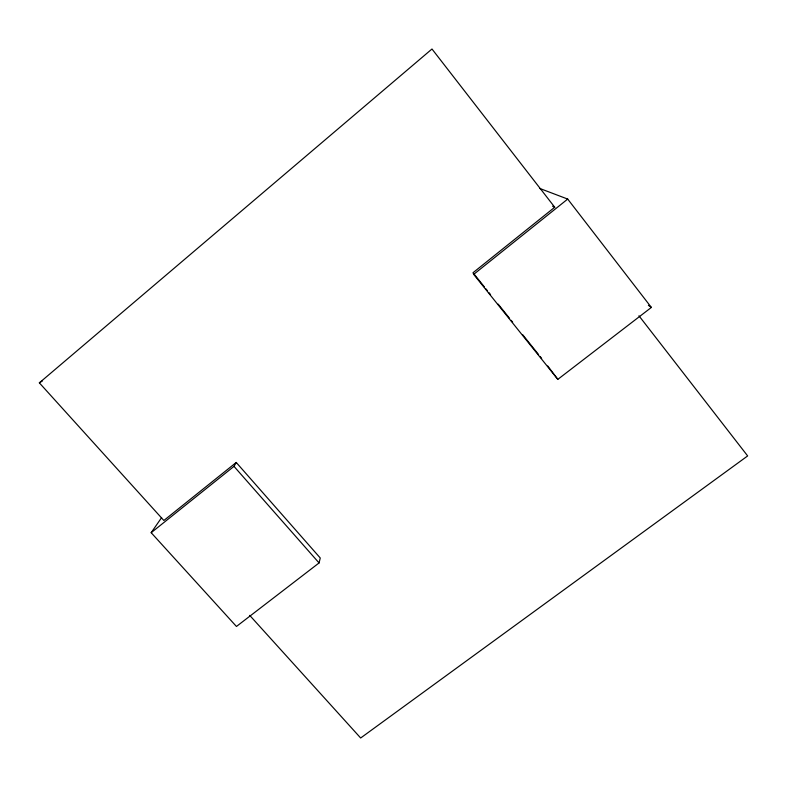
<?xml version="1.0" encoding="UTF-8"?>
<svg xmlns="http://www.w3.org/2000/svg" width="787" height="787" viewBox="0 0 787 787"><rect width="100%" height="100%" fill="white"/><g stroke="black" fill="none" stroke-linecap="round" stroke-linejoin="round"><path stroke-width="1.18" d="M161.61 517.62L151.173 532.701L236.454 626.462L319.06 562.941L320.26 557.993L236.238 462.471L163.863 520.482L39.35 382.856L431.984 49.001L554.737 207.237L473.017 272.725L473.676 274.378L557.826 379.364L651.37 307.432L567.702 199.072L539.715 188.437M151.173 532.701L233.995 466.366L236.238 462.471M473.676 274.378L567.702 199.072M39.35 382.856L42.459 380.898M552.572 206.204L554.737 207.237M648.39 305.317L651.37 307.432M249.715 615.375L360.662 737.999L747.65 455.929L638.946 315.794M233.995 466.366L319.06 562.941M473.774 273.679L484.448 286.999M485.973 288.908L487.497 290.806M489.022 292.715L490.547 294.613M498.181 304.126L509.612 318.401M511.137 320.309L512.662 322.208M522.578 334.583L538.593 354.563M540.118 356.462L541.643 358.37M547.742 365.985L557.826 379.364"/></g></svg>
